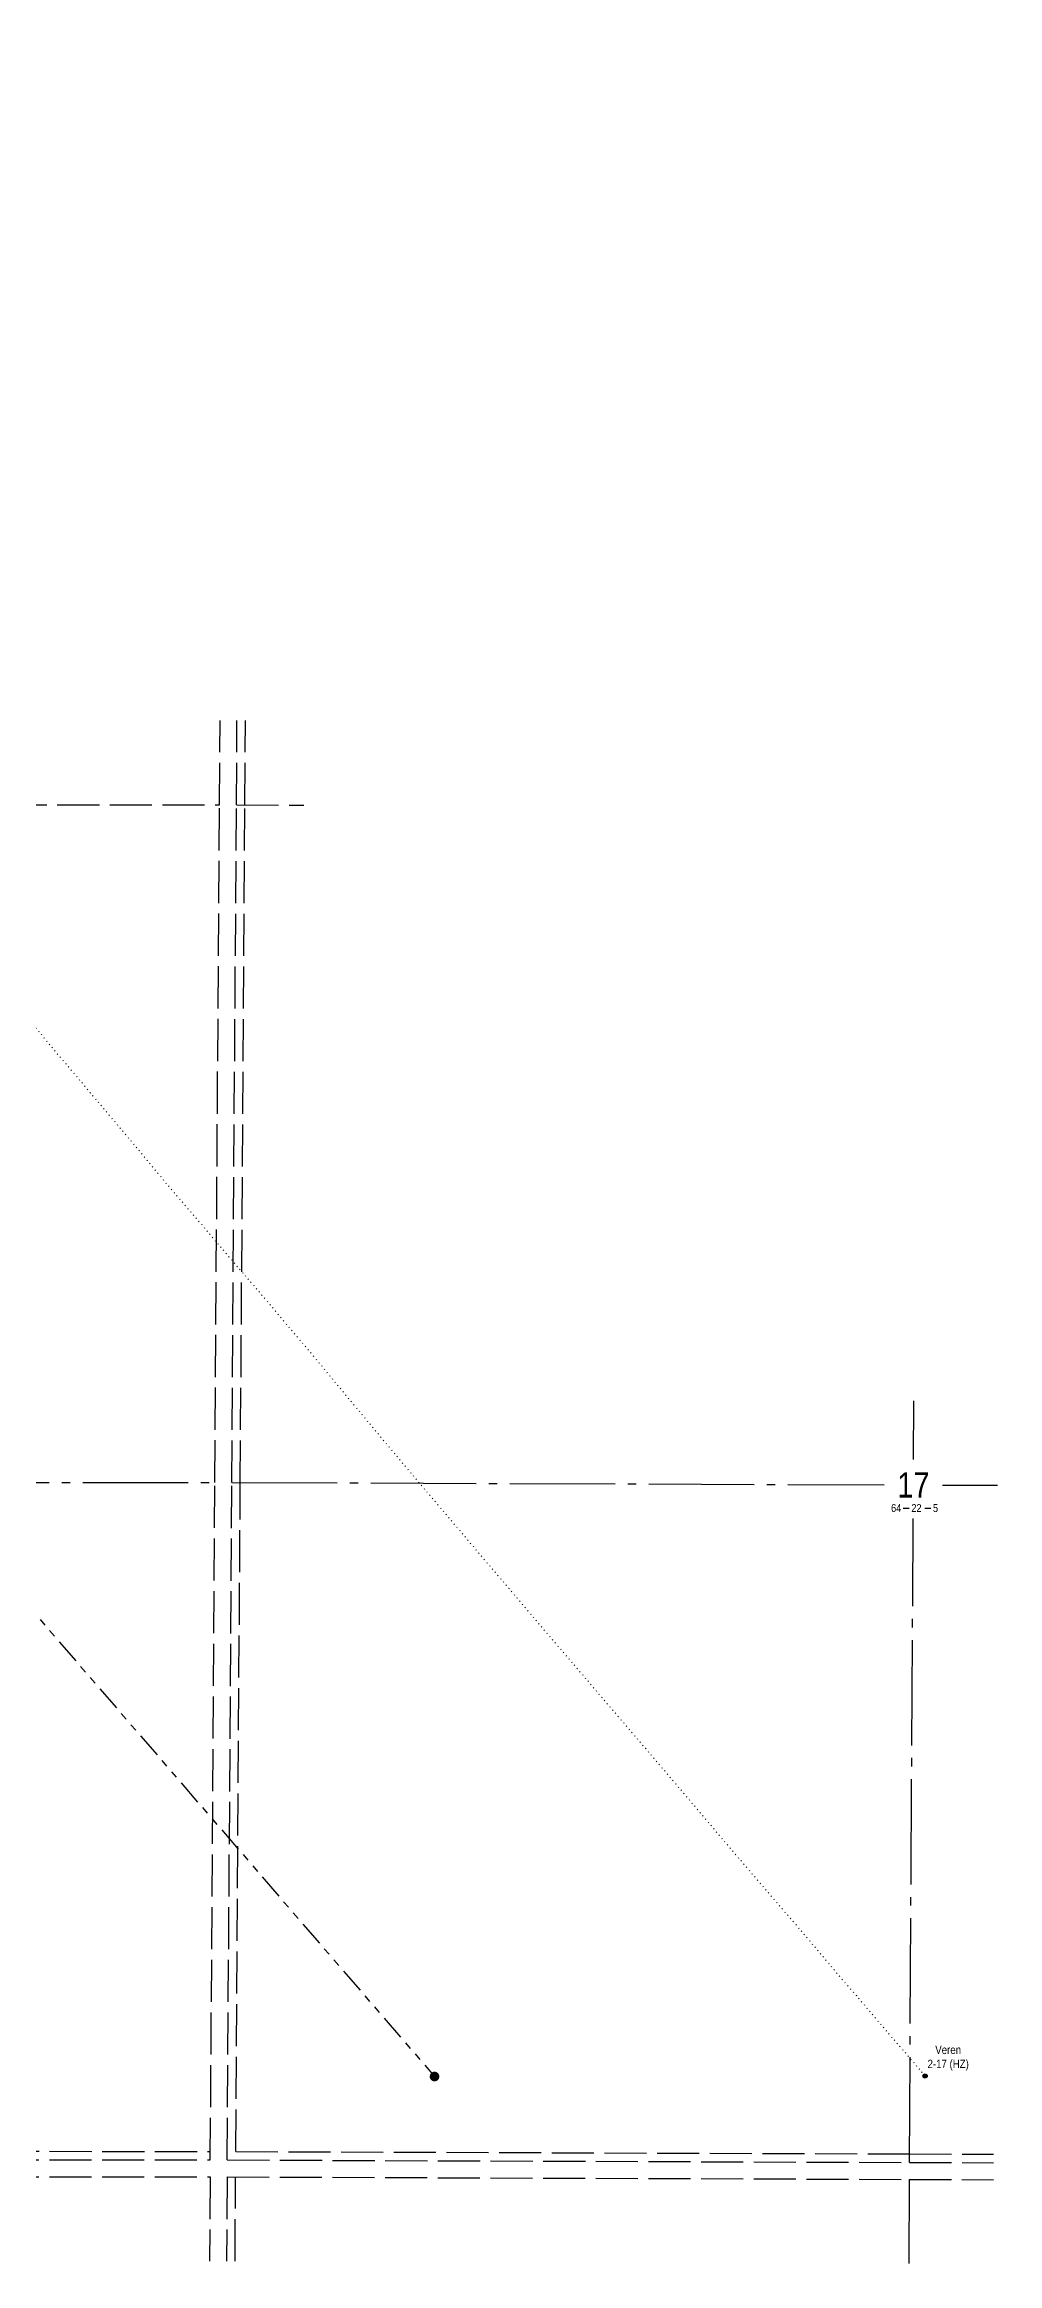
# Model space of a CAD drawing. Extents: x 476470 to 482026, y 6039448 to 6045135.
# Drawn here: x 480168 to 481299, y 6042501 to 6045135 of the extents above; entities that cross this region are included whole.
import ezdxf
from ezdxf.enums import TextEntityAlignment as Align

# ---------------------------------------------------------------- set-up
doc = ezdxf.new("R2010")
doc.units = 0
doc.header["$LTSCALE"] = 5
for name, pattern in [('foc-DOT', [1, 0.2, -0.8]), ('foc-DRILLPATH', [14.75, 6, -1.75, 1.75, -1.75, 1.75, -1.75]), ('foc-QUARTERLINE', [33, 25, -3, 2, -3]), ('foc-UNSURVEYED', [12.5, 10, -2.5])]:
    doc.linetypes.add(name, pattern=pattern)
for name, color, linetype in [('10', 1, 'Continuous'), ('9', 3, 'Continuous'), ('ABADATA-DRILL', 8, 'foc-DOT'), ('ABADATA-DRILL-T', 8, 'Continuous'), ('AS-DRILL', 8, 'foc-DOT'), ('L-MON', 1, 'Continuous'), ('L-QSEC', 8, 'foc-QUARTERLINE'), ('L-SECLBL', 7, 'Continuous'), ('L-USEC', 7, 'foc-UNSURVEYED'), ('P-PDRILLPATH', 12, 'foc-DRILLPATH')]:
    doc.layers.add(name, color=color, linetype=linetype)
doc.styles.add('80L', font='ARIALN.TTF', dxfattribs={"height": 10})
doc.styles.add('SIMPLEX', font='ARIALN.TTF')

# ---------------------------------------------------------------- blocks, each defined once
blk = doc.blocks.new('L-SECLBL')
at = {"layer": '9', "color": 7}
for p, q in [((-5.1, -27.8), (-12.3, -27.8)), ((20.7, -27.8), (13.5, -27.8))]:
    blk.add_line(p, q, dxfattribs=at)
at = {"layer": '10', "color": 2, "style": 'SIMPLEX'}
blk.add_attdef('SEC', text='', height=30, dxfattribs=at).set_placement((0, 0), align=Align.MIDDLE)
at = {"layer": '10', "color": 5, "style": '80L'}
blk.add_attdef('TWP', text='', height=9.5, dxfattribs=at).set_placement((-14.4, -27.4), align=Align.MIDDLE_RIGHT)
blk.add_attdef('RGE', text='', height=9.5, dxfattribs=at).set_placement((3.6, -27.4), align=Align.MIDDLE_CENTER)
blk.add_attdef('MER', text='', height=9.5, dxfattribs=at).set_placement((23.2, -27.4), align=Align.MIDDLE_LEFT)
blk = doc.blocks.new('BH-Existing')
at = {"layer": 'ABADATA-DRILL-T'}
h = blk.add_hatch(color=256, dxfattribs=at)
h.dxf.hatch_style = 1
edge = h.paths.add_edge_path()
edge.add_arc((0, 0), 0.5, 0, 360)
blk.add_circle((0, 0), 0.5, dxfattribs=at)
blk = doc.blocks.new('plbh')
at = {"layer": 'L-MON'}
h = blk.add_hatch(color=255, dxfattribs=at)
h.dxf.hatch_style = 1
edge = h.paths.add_edge_path()
edge.add_arc((0, 0), 1.16, 0, 360)
h = blk.add_hatch(color=256, dxfattribs=at)
h.dxf.hatch_style = 1
h.paths.add_polyline_path([(-0.96, 0, 1), (0.96, 0, 1)])
h.paths.add_polyline_path([(0.91, 0, -1), (-0.91, 0, -1)], flags=16)
h.paths.add_polyline_path([(0.45, 0, -1), (-0.45, 0, -1)], flags=0)
h = blk.add_hatch(color=256, dxfattribs=at)
h.dxf.hatch_style = 1
h.paths.add_polyline_path([(-0.45, 0, 1), (0.45, 0, 1)])
h.paths.add_polyline_path([(0.4, 0, -1), (-0.4, 0, -1)], flags=16)
at = {"layer": 'L-MON', "color": 240}
for radius in [0.96, 0.91, 0.45, 0.4]:
    blk.add_circle((0, 0), radius, dxfattribs=at)

msp = doc.modelspace()

# ---------------------------------------------------------------- linework, layer by layer
at = {"layer": 'AS-DRILL', "flags": 128}
msp.add_lwpolyline([(479170.031, 6045134.963), (479173.655, 6045130.316), (479179.669, 6045122.638), (479185.943, 6045114.828), (479192.626, 6045106.807), (479199.788, 6045098.634), (479207.359, 6045090.329), (479215.33, 6045081.841), (479223.499, 6045073.113), (479231.627, 6045064.005), (479239.562, 6045054.408), (479247.316, 6045044.442), (479254.888, 6045034.077), (479262.338, 6045023.332), (479269.627, 6045012.338), (479276.815, 6045001.074), (479284.133, 6044989.82), (479291.671, 6044978.635), (479299.379, 6044967.479), (479307.317, 6044956.392), (479315.476, 6044945.334), (479323.855, 6044934.435), (479339.653, 6044914.611), (479340.996, 6044912.935), (479358.467, 6044891.643), (479376.34, 6044870.72), (479385.411, 6044860.358), (479394.255, 6044850.347), (479412.938, 6044829.509), (479431.173, 6044808.884), (479449.427, 6044788.309), (479468.244, 6044768.242), (479487.553, 6044748.581), (479506.44, 6044728.583), (479524.513, 6044707.719), (479542.285, 6044686.666), (479559.937, 6044665.474), (479577.599, 6044644.352), (479595.22, 6044623.139), (479612.712, 6044601.868), (479630.343, 6044580.686), (479647.844, 6044559.394), (479665.687, 6044538.401), (479683.992, 6044517.825), (479702.346, 6044497.33), (479720.58, 6044476.675), (479738.794, 6044456), (479756.938, 6044435.295), (479775.002, 6044414.481), (479793.276, 6044393.856), (479811.48, 6044373.171), (479829.704, 6044352.516), (479848.018, 6044331.88), (479866.363, 6044311.295), (479884.657, 6044290.729), (479902.922, 6044270.104), (479921.337, 6044249.668), (479939.721, 6044229.093), (479957.855, 6044208.368), (479975.758, 6044187.395), (479993.319, 6044166.213), (480010.75, 6044144.851), (480028.131, 6044123.47), (480045.612, 6044102.119), (480063.063, 6044080.827), (480080.795, 6044059.725), (480098.708, 6044038.801), (480116.47, 6044017.738), (480134.192, 6043996.606), (480151.753, 6043975.314), (480169.194, 6043953.982), (480186.906, 6043932.95), (480204.799, 6043911.926), (480222.521, 6043890.834), (480240.323, 6043869.681), (480258.145, 6043848.637), (480275.997, 6043827.574), (480293.559, 6043806.362), (480311.11, 6043785.171), (480328.963, 6043764.167), (480346.936, 6043743.313), (480364.879, 6043722.34), (480382.691, 6043701.357), (480400.614, 6043680.343), (480418.647, 6043659.499), (480436.53, 6043638.566), (480454.222, 6043617.393), (480472.064, 6043596.46), (480489.817, 6043575.457), (480507.308, 6043554.175), (480524.94, 6043533.043), (480542.582, 6043511.921), (480560.114, 6043490.739), (480577.836, 6043469.656), (480595.537, 6043448.494), (480613.3, 6043427.461), (480631.172, 6043406.468), (480648.955, 6043385.465), (480666.747, 6043364.452), (480684.51, 6043343.449), (480702.382, 6043322.465), (480720.285, 6043301.522), (480738.138, 6043280.529), (480755.88, 6043259.496), (480773.763, 6043238.573), (480791.766, 6043217.689), (480809.659, 6043196.695), (480827.531, 6043175.692), (480845.524, 6043154.808), (480863.397, 6043133.864), (480881.28, 6043112.901), (480899.212, 6043091.947), (480917.075, 6043070.934), (480934.917, 6043049.951), (480952.75, 6043028.938), (480970.532, 6043007.895), (480988.375, 6042986.882), (481006.297, 6042965.938), (481024.22, 6042944.994), (481042.213, 6042924.1), (481060.206, 6042903.257), (481078.119, 6042882.293), (481095.821, 6042861.16), (481113.653, 6042840.097), (481131.717, 6042819.353), (481149.59, 6042798.39), (481167.422, 6042777.397), (481185.465, 6042756.552), (481195.79, 6042744.534), (481213.314, 6042723.992)], dxfattribs=at)
at = {"layer": 'L-QSEC'}
for p, q in [((481199.637, 6043455.416), (481200.052, 6043525.378)), ((479553.689, 6043428.534), (480370.393, 6043428.431)), ((480390.502, 6043428.358), (481164.854, 6043425.557)), ((481234.1, 6043425.307), (481299.406, 6043425.071)), ((481194.685, 6042621.398), (481199.222, 6043385.454)), ((481194.565, 6042601.289), (481193.972, 6042501.343))]:
    msp.add_line(p, q, dxfattribs=at)
at = {"layer": 'L-USEC'}
for p, q in [((480375.823, 6044232.477), (480376.498, 6044332.425)), ((480395.932, 6044232.342), (480396.608, 6044332.437)), ((480405.982, 6044232.368), (480406.658, 6044332.442)), ((479558.241, 6044232.019), (480375.823, 6044232.477)), ((480370.393, 6043428.431), (480375.823, 6044232.477)), ((480390.502, 6043428.295), (480395.932, 6044232.342)), ((480395.932, 6044232.404), (480475.77, 6044232.115)), ((480400.552, 6043428.321), (480405.982, 6044232.368)), ((480364.963, 6042624.393), (480370.393, 6043428.431)), ((480385.073, 6042624.32), (480390.502, 6043428.295)), ((480395.19, 6042634.333), (480400.552, 6043428.321)), ((480395.19, 6042634.333), (481194.744, 6042631.447)), ((479549.04, 6042625.057), (480364.963, 6042624.393)), ((480385.073, 6042624.32), (481194.637, 6042621.398)), ((481194.637, 6042621.398), (481294.632, 6042621.038)), ((481194.744, 6042631.447), (481294.691, 6042631.087)), ((479549.023, 6042604.947), (480364.827, 6042604.283)), ((480364.827, 6042604.283), (480364.152, 6042504.336)), ((480384.937, 6042604.211), (480384.262, 6042504.265)), ((480384.937, 6042604.211), (481194.565, 6042601.289)), ((480394.311, 6042504.229), (480394.986, 6042604.174)), ((481194.565, 6042601.289), (481294.512, 6042600.928))]:
    msp.add_line(p, q, dxfattribs=at)
at = {"layer": 'L-USEC', "flags": 128}
msp.add_lwpolyline([(479549.194, 6042635.106), (480365.031, 6042634.442)], dxfattribs=at)
at = {"layer": 'P-PDRILLPATH'}
msp.add_line((479221.902, 6044355.869), (480631.059, 6042723.383), dxfattribs=at)

# ---------------------------------------------------------------- block references
at = {"layer": 'ABADATA-DRILL', "xscale": 4.997374000000021, "yscale": 4.997374000000021, "zscale": 4.997374000000021}
msp.add_blockref('BH-Existing', (481213.314, 6042723.992), dxfattribs=at)
at = {"layer": 'L-MON', "xscale": 4.997374000000021, "yscale": 4.997374000000021, "zscale": 4.997374000000021}
msp.add_blockref('plbh', (480631.059, 6042723.383), dxfattribs=at)
at = {"layer": 'L-SECLBL', "xscale": 0.9994748, "yscale": 0.9994748, "zscale": 0.9994748}
msp.add_blockref('L-SECLBL', (481199.459, 6043425.432), dxfattribs=at).add_auto_attribs({'SEC': '17', 'TWP': '64', 'RGE': '22', 'MER': '5'})

# ---------------------------------------------------------------- texts
at = {"layer": 'ABADATA-DRILL-T', "insert": (481216.054, 6042760.032), "char_height": 9.99475, "attachment_point": 1, "style": '80L'}
msp.add_mtext_dynamic_manual_height_columns('\\pi9.3586;Veren\\P\\pi0.2229;2-17 (HZ)', width=48.40832, gutter_width=50.026, heights=[0], dxfattribs=at)

doc.saveas('drawing.dxf')
